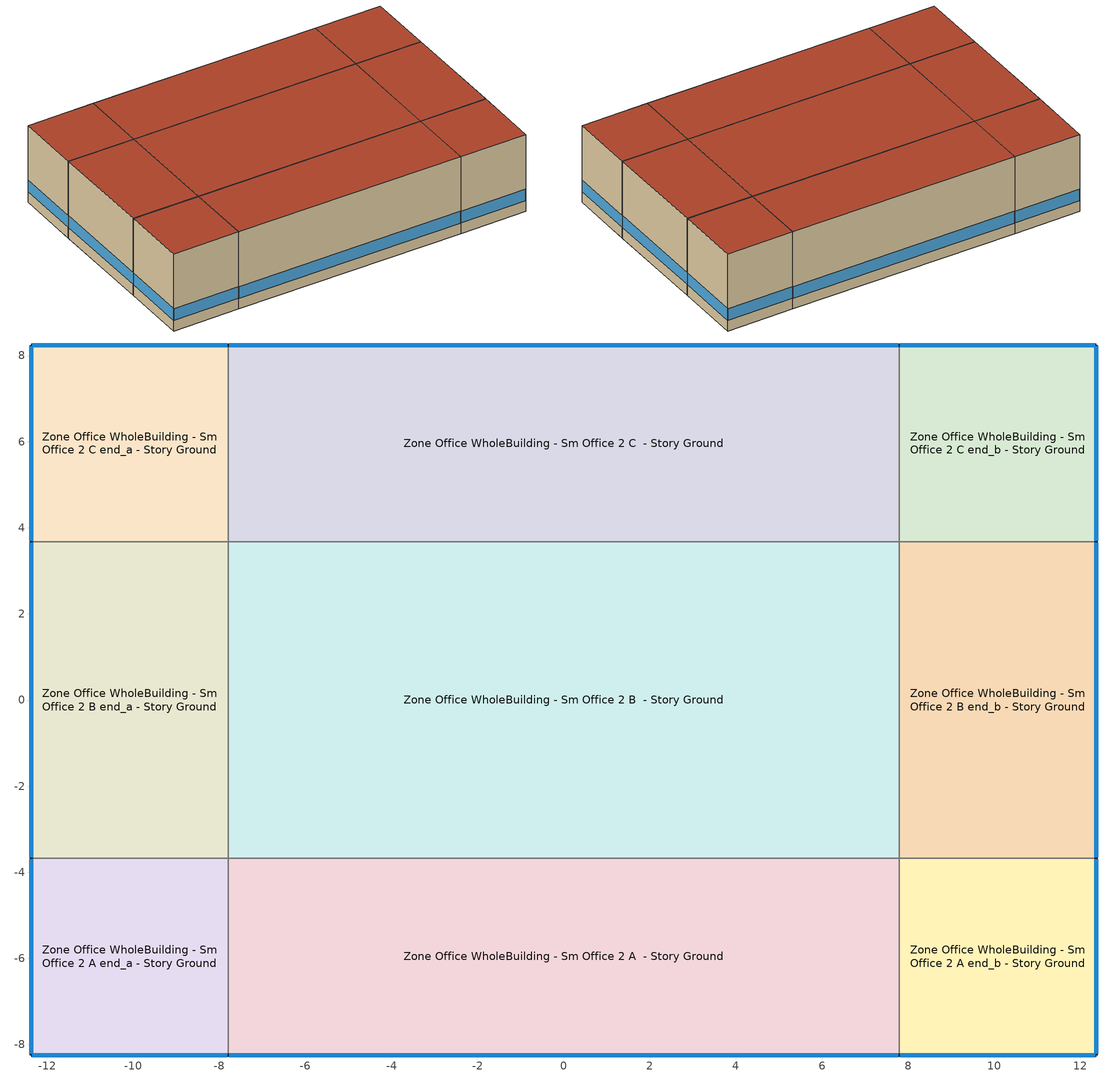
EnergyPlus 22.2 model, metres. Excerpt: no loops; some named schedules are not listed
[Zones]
Zone Office WholeBuilding - Sm Office 2 A  - Story Ground
 floor ground (Foundation F 093 Perim 1559 Area 7127): -7.79,-8.24 -7.79,-3.67 7.79,-3.67 7.79,-8.24 z0
 wall outside (Typical Insulated Wood Framed Exterior Wall R-19.61): -7.79,-8.24 7.79,-8.24 z0:5.49
 wall to Zone Office WholeBuilding - Sm Office 2 A end_a - Story Ground (Typical Interior Wall): -7.79,-3.67 -7.79,-8.24 z0:5.49
 wall to Zone Office WholeBuilding - Sm Office 2 B  - Story Ground (Typical Interior Wall): 7.79,-3.67 -7.79,-3.67 z0:5.49
 wall to Zone Office WholeBuilding - Sm Office 2 A end_b - Story Ground (Typical Interior Wall): 7.79,-8.24 7.79,-3.67 z0:5.49
 window (U 0.46 SHGC 0.45 Dbl Grey 6mm/13mm Air): -7.77,-8.24 7.77,-8.24 z0.76:1.59
 roof outside (Typical IEAD Roof R-20.83): 7.79,-8.24 7.79,-3.67 -7.79,-3.67 -7.79,-8.24 z5.49
Zone Office WholeBuilding - Sm Office 2 A end_a - Story Ground
 floor ground (Foundation F 093 Perim 914 Area 209): -12.37,-8.24 -12.37,-3.67 -7.79,-3.67 -7.79,-8.24 z0
 wall outside (Typical Insulated Wood Framed Exterior Wall R-19.61): -12.37,-3.67 -12.37,-8.24 -7.79,-8.24 z0:5.49
 wall to Zone Office WholeBuilding - Sm Office 2 B end_a - Story Ground (Typical Interior Wall): -7.79,-3.67 -12.37,-3.67 z0:5.49
 window (U 0.46 SHGC 0.45 Dbl Grey 6mm/13mm Air): -12.37,-3.7 -12.37,-8.22 / -12.34,-8.24 -7.82,-8.24 z0.76:1.59
 roof outside (Typical IEAD Roof R-20.83): -7.79,-8.24 -7.79,-3.67 -12.37,-3.67 -12.37,-8.24 z5.49
Zone Office WholeBuilding - Sm Office 2 A end_b - Story Ground
 floor ground (Foundation F 093 Perim 914 Area 209): 7.79,-8.24 7.79,-3.67 12.37,-3.67 12.37,-8.24 z0
 wall outside (Typical Insulated Wood Framed Exterior Wall R-19.61): 7.79,-8.24 12.37,-8.24 12.37,-3.67 z0:5.49
 wall to Zone Office WholeBuilding - Sm Office 2 B end_b - Story Ground (Typical Interior Wall): 12.37,-3.67 7.79,-3.67 z0:5.49
 window (U 0.46 SHGC 0.45 Dbl Grey 6mm/13mm Air): 12.37,-8.22 12.37,-3.7 / 7.82,-8.24 12.34,-8.24 z0.76:1.59
 roof outside (Typical IEAD Roof R-20.83): 12.37,-8.24 12.37,-3.67 7.79,-3.67 7.79,-8.24 z5.49
Zone Office WholeBuilding - Sm Office 2 B  - Story Ground
 floor ground (Foundation F 093 Perim 0 Area 1145): -7.79,-3.67 -7.79,3.67 7.79,3.67 7.79,-3.67 z0
 wall to Zone Office WholeBuilding - Sm Office 2 B end_a - Story Ground (Typical Interior Wall): -7.79,3.67 -7.79,-3.67 z0:5.49
 wall to Zone Office WholeBuilding - Sm Office 2 C  - Story Ground (Typical Interior Wall): 7.79,3.67 -7.79,3.67 z0:5.49
 wall to Zone Office WholeBuilding - Sm Office 2 B end_b - Story Ground (Typical Interior Wall): 7.79,-3.67 7.79,3.67 z0:5.49
 roof outside (Typical IEAD Roof R-20.83): 7.79,-3.67 7.79,3.67 -7.79,3.67 -7.79,-3.67 z5.49
Zone Office WholeBuilding - Sm Office 2 B end_a - Story Ground
 floor ground (Foundation F 093 Perim 734 Area 3358): -12.37,-3.67 -12.37,3.67 -7.79,3.67 -7.79,-3.67 z0
 wall outside (Typical Insulated Wood Framed Exterior Wall R-19.61): -12.37,3.67 -12.37,-3.67 z0:5.49
 wall to Zone Office WholeBuilding - Sm Office 2 C end_a - Story Ground (Typical Interior Wall): -7.79,3.67 -12.37,3.67 z0:5.49
 window (U 0.46 SHGC 0.45 Dbl Grey 6mm/13mm Air): -12.37,3.65 -12.37,-3.65 z0.76:1.59
 roof outside (Typical IEAD Roof R-20.83): -7.79,-3.67 -7.79,3.67 -12.37,3.67 -12.37,-3.67 z5.49
Zone Office WholeBuilding - Sm Office 2 B end_b - Story Ground
 floor ground (Foundation F 093 Perim 734 Area 3358): 7.79,-3.67 7.79,3.67 12.37,3.67 12.37,-3.67 z0
 wall outside (Typical Insulated Wood Framed Exterior Wall R-19.61): 12.37,-3.67 12.37,3.67 z0:5.49
 wall to Zone Office WholeBuilding - Sm Office 2 C end_b - Story Ground (Typical Interior Wall): 12.37,3.67 7.79,3.67 z0:5.49
 window (U 0.46 SHGC 0.45 Dbl Grey 6mm/13mm Air): 12.37,-3.65 12.37,3.65 z0.76:1.59
 roof outside (Typical IEAD Roof R-20.83): 12.37,-3.67 12.37,3.67 7.79,3.67 7.79,-3.67 z5.49
Zone Office WholeBuilding - Sm Office 2 C  - Story Ground
 floor ground (Foundation F 093 Perim 1559 Area 7127): -7.79,3.67 -7.79,8.24 7.79,8.24 7.79,3.67 z0
 wall outside (Typical Insulated Wood Framed Exterior Wall R-19.61): 7.79,8.24 -7.79,8.24 z0:5.49
 wall to Zone Office WholeBuilding - Sm Office 2 C end_a - Story Ground (Typical Interior Wall): -7.79,8.24 -7.79,3.67 z0:5.49
 wall to Zone Office WholeBuilding - Sm Office 2 C end_b - Story Ground (Typical Interior Wall): 7.79,3.67 7.79,8.24 z0:5.49
 window (U 0.46 SHGC 0.45 Dbl Grey 6mm/13mm Air): 7.77,8.24 -7.77,8.24 z0.76:1.59
 roof outside (Typical IEAD Roof R-20.83): 7.79,3.67 7.79,8.24 -7.79,8.24 -7.79,3.67 z5.49
Zone Office WholeBuilding - Sm Office 2 C end_a - Story Ground
 floor ground (Foundation F 093 Perim 914 Area 209): -12.37,3.67 -12.37,8.24 -7.79,8.24 -7.79,3.67 z0
 wall outside (Typical Insulated Wood Framed Exterior Wall R-19.61): -7.79,8.24 -12.37,8.24 -12.37,3.67 z0:5.49
 window (U 0.46 SHGC 0.45 Dbl Grey 6mm/13mm Air): -12.37,8.22 -12.37,3.7 / -7.82,8.24 -12.34,8.24 z0.76:1.59
 roof outside (Typical IEAD Roof R-20.83): -7.79,3.67 -7.79,8.24 -12.37,8.24 -12.37,3.67 z5.49
Zone Office WholeBuilding - Sm Office 2 C end_b - Story Ground
 floor ground (Foundation F 093 Perim 914 Area 209): 7.79,3.67 7.79,8.24 12.37,8.24 12.37,3.67 z0
 wall outside (Typical Insulated Wood Framed Exterior Wall R-19.61): 12.37,3.67 12.37,8.24 7.79,8.24 z0:5.49
 window (U 0.46 SHGC 0.45 Dbl Grey 6mm/13mm Air): 12.34,8.24 7.82,8.24 / 12.37,3.7 12.37,8.22 z0.76:1.59
 roof outside (Typical IEAD Roof R-20.83): 12.37,3.67 12.37,8.24 7.79,8.24 7.79,3.67 z5.49
[Building]
90.1-2004|SmallOffice: North Axis {deg}=0; Terrain=City; Loads Convergence Tolerance Value {W}=0.04; Temperature Convergence Tolerance Value {deltaC}=0.2; Solar Distribution=FullInteriorAndExterior; Maximum Number of Warmup Days=25; Minimum Number of Warmup Days=6
[Site:Location]
Kodiak Airport: Latitude {deg}=57.75; Longitude {deg}=-152.5; Time Zone {hr}=-9; Elevation {m}=5
[Site:GroundTemperature:FCfactorMethod]
January Ground Temperature {C}=-3.1; February Ground Temperature {C}=-17.7; March Ground Temperature {C}=-19.3; April Ground Temperature {C}=-17.6; May Ground Temperature {C}=-15.4; June Ground Temperature {C}=-10.3; July Ground Temperature {C}=0.7; August Ground Temperature {C}=10.6; September Ground Temperature {C}=16; October Ground Temperature {C}=16.9; November Ground Temperature {C}=14.2; December Ground Temperature {C}=6.7
[Site:WaterMainsTemperature]
Calculation Method=Correlation; Annual Average Outdoor Air Temperature {C}=-1.525; Maximum Difference In Monthly Average Outdoor Air Temperatures {deltaC}=36.2
[SizingPeriod:DesignDay] Day of Month=21; Dry-Bulb Temperature Range Modifier Type=DefaultMultipliers; Humidity Condition Type=Wetbulb; Barometric Pressure {Pa}=100917; Rain Indicator=No; Snow Indicator=No; Daylight Saving Time Indicator=No; Begin Environment Reset Mode=FullResetAtBeginEnvironment
Name | Month | Day Type | Maximum Dry-Bulb Temperature {C} | Daily Dry-Bulb Temperature Range {deltaC} | Wetbulb or DewPoint at Maximum Dry-Bulb {C} | Wind Speed {m/s} | Wind Direction {deg} | Solar Model Indicator | ASHRAE Clear Sky Optical Depth for Beam Irradiance (taub) | ASHRAE Clear Sky Optical Depth for Diffuse Irradiance (taud) | Sky Clearness
Kodiak Ann Clg .4% Condns DB=>MWB | 8 | SummerDesignDay | 20.3 | 6.3 | 14.1 | 5 | 320 | ASHRAETau | 0.322 | 2.497
Kodiak Ann Clg .4% Condns WB=>MDB | 8 | SummerDesignDay | 18.9 | 6.3 | 15 | 5 | 320 | ASHRAETau | 0.322 | 2.497
Kodiak Ann Htg 99.6% Condns DB | 1 | WinterDesignDay | -12.8 | 0 | -12.8 | 5.6 | 290 | ASHRAEClearSky |  |  | 0
Kodiak April .4% Condns DB=>MCWB | 4 | SummerDesignDay | 12.9 | 5.4 | 7 | 5 | 320 | ASHRAETau | 0.323 | 2.439
[Material] Thermal Absorptance=0.9; Solar Absorptance=0.7
Name | Roughness | Thickness {m} | Conductivity {W/m-K} | Density {kg/m3} | Specific Heat {J/kg-K} | Visible Absorptance
25mm Stucco | Smooth | 0.0254 | 0.72 | 1856 | 840 | 0.7
5/8 in. Gypsum Board | MediumSmooth | 0.0159 | 0.16 | 800 | 1090 | 0.7
G01 13mm gypsum board | Smooth | 0.0127 | 0.16 | 800 | 1090 | 0.5
Metal Roof Surface | Smooth | 0.0008 | 45.28 | 7824 | 500 | 0.7
Roof Membrane | VeryRough | 0.0095 | 0.16 | 1121.29 | 1460 | 0.7
Std Wood 6inch 2 | MediumSmooth | 0.15 | 0.12 | 540 | 1210 | 0.7
[Material:NoMass] Roughness=Smooth; Thermal Absorptance=0.9; Solar Absorptance=0.7; Visible Absorptance=0.7
Name | Thermal Resistance {m2-K/W}
Typical Insulation R-17.43 | 3.06942
Typical Insulation R-19.72 | 3.4722
[WindowMaterial:Gas]
AIR 13MM: Gas Type=Air; Thickness {m}=0.0127
[WindowMaterial:Glazing] Optical Data Type=SpectralAverage; Thickness {m}=0.006; Infrared Transmittance at Normal Incidence=0; Front Side Infrared Hemispherical Emissivity=0.84; Back Side Infrared Hemispherical Emissivity=0.84; Conductivity {W/m-K}=0.9; Dirt Correction Factor for Solar and Visible Transmittance=1; Solar Diffusing=No
Name | Solar Transmittance at Normal Incidence | Front Side Solar Reflectance at Normal Incidence | Back Side Solar Reflectance at Normal Incidence | Visible Transmittance at Normal Incidence | Front Side Visible Reflectance at Normal Incidence | Back Side Visible Reflectance at Normal Incidence
CLEAR 6MM | 0.775 | 0.071 | 0.071 | 0.881 | 0.08 | 0.08
GREY 6MM | 0.455 | 0.053 | 0.053 | 0.431 | 0.052 | 0.052
[Construction]
InteriorFurnishings 2: Std Wood 6inch 2
Typical IEAD Roof R-20.83: Roof Membrane, Typical Insulation R-19.72, Metal Roof Surface
Typical Insulated Wood Framed Exterior Wall R-19.61: 25mm Stucco, 5/8 in. Gypsum Board, Typical Insulation R-17.43, 5/8 in. Gypsum Board
Typical Interior Wall: G01 13mm gypsum board, G01 13mm gypsum board
U 0.46 SHGC 0.45 Dbl Grey 6mm/13mm Air: GREY 6MM, AIR 13MM, CLEAR 6MM
[Construction:FfactorGroundFloor] F-Factor {W/m-K}=0.934597
Name | Area {m2} | PerimeterExposed {m}
Foundation F 093 Perim 0 Area 1145 | 114.502 | 0
Foundation F 093 Perim 1559 Area 7127 | 71.2745 | 15.5894
Foundation F 093 Perim 734 Area 3358 | 33.5809 | 7.3449
Foundation F 093 Perim 914 Area 209 | 20.9032 | 9.144
[Zone] Multiplier=1; Part of Total Floor Area=Yes
Zone Office WholeBuilding - Sm Office 2 A  - Story Ground; Zone Office WholeBuilding - Sm Office 2 A end_a - Story Ground; Zone Office WholeBuilding - Sm Office 2 A end_b - Story Ground; Zone Office WholeBuilding - Sm Office 2 B  - Story Ground; Zone Office WholeBuilding - Sm Office 2 B end_a - Story Ground; Zone Office WholeBuilding - Sm Office 2 B end_b - Story Ground; Zone Office WholeBuilding - Sm Office 2 C  - Story Ground; Zone Office WholeBuilding - Sm Office 2 C end_a - Story Ground; Zone Office WholeBuilding - Sm Office 2 C end_b - Story Ground
[Space] Space Type=Office WholeBuilding - Sm Office 2 - 90.1-2004
Name | Zone
Office WholeBuilding - Sm Office 2 A  - Story Ground | Zone Office WholeBuilding - Sm Office 2 A  - Story Ground
Office WholeBuilding - Sm Office 2 A end_a - Story Ground | Zone Office WholeBuilding - Sm Office 2 A end_a - Story Ground
Office WholeBuilding - Sm Office 2 A end_b - Story Ground | Zone Office WholeBuilding - Sm Office 2 A end_b - Story Ground
Office WholeBuilding - Sm Office 2 B  - Story Ground | Zone Office WholeBuilding - Sm Office 2 B  - Story Ground
Office WholeBuilding - Sm Office 2 B end_a - Story Ground | Zone Office WholeBuilding - Sm Office 2 B end_a - Story Ground
Office WholeBuilding - Sm Office 2 B end_b - Story Ground | Zone Office WholeBuilding - Sm Office 2 B end_b - Story Ground
Office WholeBuilding - Sm Office 2 C  - Story Ground | Zone Office WholeBuilding - Sm Office 2 C  - Story Ground
Office WholeBuilding - Sm Office 2 C end_a - Story Ground | Zone Office WholeBuilding - Sm Office 2 C end_a - Story Ground
Office WholeBuilding - Sm Office 2 C end_b - Story Ground | Zone Office WholeBuilding - Sm Office 2 C end_b - Story Ground
[SpaceList]
Office WholeBuilding - Sm Office 2 - 90.1-2004: Office WholeBuilding - Sm Office 2 A end_a - Story Ground, Office WholeBuilding - Sm Office 2 B end_a - Story Ground, Office WholeBuilding - Sm Office 2 A  - Story Ground, Office WholeBuilding - Sm Office 2 C  - Story Ground, Office WholeBuilding - Sm Office 2 A end_b - Story Ground, Office WholeBuilding - Sm Office 2 B  - Story Ground, Office WholeBuilding - Sm Office 2 B end_b - Story Ground, Office WholeBuilding - Sm Office 2 C end_a - Story Ground, Office WholeBuilding - Sm Office 2 C end_b - Story Ground
[Lights]
Office WholeBuilding - Sm Office 2 Lights: Zone or ZoneList or Space or SpaceList=Office WholeBuilding - Sm Office 2 - 90.1-2004; Schedule=OfficeSmall BLDG_LIGHT_SCH; Design Level Calculation Method=Watts/Area; Watts per Zone Floor Area {W/m2}=5; Return Air Fraction=0; Fraction Radiant=0.7; Fraction Visible=0.2; Fraction Replaceable=1
[People]
Office WholeBuilding - Sm Office 2 People: Zone or ZoneList or Space or SpaceList=Office WholeBuilding - Sm Office 2 - 90.1-2004; Number of People Schedule=OfficeSmall BLDG_OCC_SCH; Number of People Calculation Method=People; Number of People=3; Fraction Radiant=0.3; Activity Level Schedule=OfficeSmall ACTIVITY_SCH; Enable ASHRAE 55 Comfort Warnings=Yes; Work Efficiency Schedule=Work Efficiency Schedule; Clothing Insulation Schedule=Clothing Schedule; Air Velocity Schedule=Air Velocity Schedule; Thermal Comfort Model 1 Type=Fanger; Thermal Comfort Model 2 Type=AdaptiveASH55
[ElectricEquipment] Zone or ZoneList or Space or SpaceList=Office WholeBuilding - Sm Office 2 - 90.1-2004; Schedule=OfficeSmall BLDG_EQUIP_SCH; Design Level Calculation Method=Watts/Area
Name | Watts per Zone Floor Area {W/m2} | Fraction Lost | Fraction Latent | Fraction Radiant
Electric Equipment 1 | 3 | 0.95
Office WholeBuilding - Sm Office 2 Elec Equip | 6.78126 | 0 | 0 | 0.5
[InternalMass] Construction=InteriorFurnishings 2
Name | Zone or ZoneList | Space or SpaceList | Surface Area {m2}
Office WholeBuilding - Sm Office 2 A  - Story Ground Mass | Zone Office WholeBuilding - Sm Office 2 A  - Story Ground | Office WholeBuilding - Sm Office 2 A  - Story Ground | 142.549
Office WholeBuilding - Sm Office 2 A end_a - Story Ground Mass | Zone Office WholeBuilding - Sm Office 2 A end_a - Story Ground | Office WholeBuilding - Sm Office 2 A end_a - Story Ground | 41.8064
Office WholeBuilding - Sm Office 2 A end_b - Story Ground Mass | Zone Office WholeBuilding - Sm Office 2 A end_b - Story Ground | Office WholeBuilding - Sm Office 2 A end_b - Story Ground | 41.8064
Office WholeBuilding - Sm Office 2 B  - Story Ground Mass | Zone Office WholeBuilding - Sm Office 2 B  - Story Ground | Office WholeBuilding - Sm Office 2 B  - Story Ground | 229.004
Office WholeBuilding - Sm Office 2 B end_a - Story Ground Mass | Zone Office WholeBuilding - Sm Office 2 B end_a - Story Ground | Office WholeBuilding - Sm Office 2 B end_a - Story Ground | 67.1618
Office WholeBuilding - Sm Office 2 B end_b - Story Ground Mass | Zone Office WholeBuilding - Sm Office 2 B end_b - Story Ground | Office WholeBuilding - Sm Office 2 B end_b - Story Ground | 67.1618
Office WholeBuilding - Sm Office 2 C  - Story Ground Mass | Zone Office WholeBuilding - Sm Office 2 C  - Story Ground | Office WholeBuilding - Sm Office 2 C  - Story Ground | 142.549
Office WholeBuilding - Sm Office 2 C end_a - Story Ground Mass | Zone Office WholeBuilding - Sm Office 2 C end_a - Story Ground | Office WholeBuilding - Sm Office 2 C end_a - Story Ground | 41.8064
Office WholeBuilding - Sm Office 2 C end_b - Story Ground Mass | Zone Office WholeBuilding - Sm Office 2 C end_b - Story Ground | Office WholeBuilding - Sm Office 2 C end_b - Story Ground | 41.8064
[ZoneInfiltration:DesignFlowRate] Schedule=Always On Discrete; Design Flow Rate Calculation Method=Flow/ExteriorArea; Constant Term Coefficient=0; Temperature Term Coefficient=0; Velocity Term Coefficient=0.224; Velocity Squared Term Coefficient=0
Name | Zone or ZoneList or Space or SpaceList | Flow Rate per Exterior Surface Area {m3/s-m2}
Office WholeBuilding - Sm Office 2 A  - Story Ground Infiltration | Office WholeBuilding - Sm Office 2 A  - Story Ground | 0.000559218
Office WholeBuilding - Sm Office 2 A end_a - Story Ground Infiltration | Office WholeBuilding - Sm Office 2 A end_a - Story Ground | 0.000723693
Office WholeBuilding - Sm Office 2 A end_b - Story Ground Infiltration | Office WholeBuilding - Sm Office 2 A end_b - Story Ground | 0.000723693
Office WholeBuilding - Sm Office 2 B end_a - Story Ground Infiltration | Office WholeBuilding - Sm Office 2 B end_a - Story Ground | 0.000559218
Office WholeBuilding - Sm Office 2 B end_b - Story Ground Infiltration | Office WholeBuilding - Sm Office 2 B end_b - Story Ground | 0.000559218
Office WholeBuilding - Sm Office 2 C  - Story Ground Infiltration | Office WholeBuilding - Sm Office 2 C  - Story Ground | 0.000559218
Office WholeBuilding - Sm Office 2 C end_a - Story Ground Infiltration | Office WholeBuilding - Sm Office 2 C end_a - Story Ground | 0.000723693
Office WholeBuilding - Sm Office 2 C end_b - Story Ground Infiltration | Office WholeBuilding - Sm Office 2 C end_b - Story Ground | 0.000723693
[AvailabilityManager:NightCycle] Applicability Schedule=Always On Discrete; Control Type=CycleOnAny; Thermostat Tolerance {deltaC}=1; Cycling Run Time Control Type=FixedRunTime; Cycling Run Time {s}=1800
Name | Fan Schedule
Availability Manager Night Cycle 6 | Zone Office WholeBuilding - Sm Office 2 A  - Story Ground PSZ-AC Occ Sch
Availability Manager Night Cycle 7 | Zone Office WholeBuilding - Sm Office 2 A end_a - Story Ground PSZ-AC Occ Sch
Availability Manager Night Cycle 8 | Zone Office WholeBuilding - Sm Office 2 A end_b - Story Ground PSZ-AC Occ Sch
Availability Manager Night Cycle 9 | Zone Office WholeBuilding - Sm Office 2 B  - Story Ground PSZ-AC Occ Sch
Availability Manager Night Cycle 10 | Zone Office WholeBuilding - Sm Office 2 B end_a - Story Ground PSZ-AC Occ Sch
Availability Manager Night Cycle 11 | Zone Office WholeBuilding - Sm Office 2 B end_b - Story Ground PSZ-AC Occ Sch
Availability Manager Night Cycle 12 | Zone Office WholeBuilding - Sm Office 2 C  - Story Ground PSZ-AC Occ Sch
Availability Manager Night Cycle 13 | Zone Office WholeBuilding - Sm Office 2 C end_a - Story Ground PSZ-AC Occ Sch
Availability Manager Night Cycle 14 | Zone Office WholeBuilding - Sm Office 2 C end_b - Story Ground PSZ-AC Occ Sch
[AvailabilityManager:Scheduled] Schedule=Always On Discrete
Zone Office WholeBuilding - Sm Office 2 A  - Story Ground PSZ-AC OA System Availability Manager; Zone Office WholeBuilding - Sm Office 2 A end_a - Story Ground PSZ-AC OA System Availability Manager; Zone Office WholeBuilding - Sm Office 2 A end_b - Story Ground PSZ-AC OA System Availability Manager; Zone Office WholeBuilding - Sm Office 2 B  - Story Ground PSZ-AC OA System Availability Manager; Zone Office WholeBuilding - Sm Office 2 B end_a - Story Ground PSZ-AC OA System Availability Manager; Zone Office WholeBuilding - Sm Office 2 B end_b - Story Ground PSZ-AC OA System Availability Manager; Zone Office WholeBuilding - Sm Office 2 C  - Story Ground PSZ-AC OA System Availability Manager; Zone Office WholeBuilding - Sm Office 2 C end_a - Story Ground PSZ-AC OA System Availability Manager; Zone Office WholeBuilding - Sm Office 2 C end_b - Story Ground PSZ-AC OA System Availability Manager
[Exterior:Lights] Control Option=AstronomicalClock
Name | Schedule | Design Level {W}
NonDimming Exterior Lights Def | OfficeSmall Exterior_lighting_schedule_a | 50.7
Occ Sensing Exterior Lights Def | OfficeSmall Exterior_lighting_schedule_b | 861.3
[Schedule:Day:Interval]
OfficeSmall BLDG_LIGHT_SCH Wknd Day: Average, 04:30, 0.18, 24:00, 0.18
autogen OfficeSmall BLDG_LIGHT_SCH 1_day_sch; OfficeSmall BLDG_LIGHT_SCH Default: Average, 04:00, 0.18, 04:10, 0.184167, 04:20, 0.188333, 04:30, 0.1925, 04:40, 0.196667, 04:50, 0.200833, 05:00, 0.205, 05:10, 0.209167, 05:20, 0.213333, 05:30, 0.2175, 05:40, 0.221667, 05:50, 0.225833, 06:00, 0.23, 06:30, 0.23, 06:40, 0.261667, 06:50, 0.293333, 07:00, 0.325, 07:10, 0.356667, 07:20, 0.388333, 07:30, 0.42, 07:40, 0.5, 07:50, 0.58, 08:00, 0.66, 08:09, 0.74, 08:19, 0.82, 08:29, 0.9, 08:30, 0.9, 11:30, 0.9, 11:39, 0.883333, 11:49, 0.866667, 11:59, 0.85, 12:09, 0.833333, 12:19, 0.816667, 12:29, 0.8, 12:30, 0.8, 12:39, 0.816667, 12:49, 0.833333, 12:59, 0.85, 13:09, 0.866667, 13:19, 0.883333, 13:29, 0.9, 13:30, 0.9, 16:30, 0.9, 16:40, 0.851667, 16:50, 0.803333, 17:00, 0.755, 17:10, 0.706667, 17:20, 0.658333, 17:30, 0.61, 17:40, 0.578333, 17:50, 0.546667, 18:00, 0.515, 18:10, 0.483333, 18:20, 0.451667, 18:30, 0.42, 19:00, 0.42, 19:10, 0.411667, 19:20, 0.403333, 19:30, 0.395, 19:40, 0.386667, 19:50, 0.378333, 20:00, 0.37, 20:10, 0.361667, 20:20, 0.353333, 20:30, 0.345, 20:40, 0.336667, 20:50, 0.328333, 21:00, 0.32, 21:30, 0.32, 21:40, 0.305, 21:50, 0.29, 22:00, 0.275, 22:10, 0.26, 22:20, 0.245, 22:30, 0.23, 22:40, 0.221667, 22:50, 0.213333, 23:00, 0.205, 23:10, 0.196667, 23:20, 0.188333, 23:30, 0.18, 24:00, 0.18
Schedule Day 16: No, 01:00, 0.0450008, 02:00, 0.0900005, 03:00, 0.135, 04:00, 0.18, 05:00, 0.205, 06:00, 0, 07:00, 0, 08:00, 0, 09:00, 0, 10:00, 0.9, 11:00, 0.9, 12:00, 0.848333, 13:00, 0.851667, 14:00, 0.9, 15:00, 0.9, 16:00, 0.9, 17:00, 0.755, 18:00, 0.515, 19:00, 0.42, 20:00, 0.37, 21:00, 0.32, 22:00, 0.275, 23:00, 0.205, 24:00, 0.18
OfficeSmall BLDG_LIGHT_SCH Summer Design Day; OfficeSmall BLDG_OCC_SCH Summer Design Day; Clothing Schedule Default Winter Clothes; OfficeSmall BLDG_EQUIP_SCH Summer Design Day: No, 24:00, 1
OfficeSmall BLDG_LIGHT_SCH Winter Design Day; OfficeSmall BLDG_OCC_SCH Winter Design Day; Work Efficiency Schedule Default; OfficeSmall BLDG_EQUIP_SCH Winter Design Day: No, 24:00, 0
OfficeSmall BLDG_OCC_SCH Default; autogen OfficeSmall BLDG_OCC_SCH 0_day_sch: Average, 05:30, 0.570791, 05:40, 0.570603, 05:50, 0.570414, 06:00, 0.570225, 06:10, 0.570036, 06:20, 0.569848, 06:30, 0.569659, 06:40, 0.569281, 06:50, 0.568904, 07:00, 0.568526, 07:10, 0.568149, 07:20, 0.567771, 07:30, 0.567394, 07:40, 0.567583, 07:50, 0.567771, 08:00, 0.56796, 08:09, 0.568149, 08:19, 0.568338, 08:29, 0.568526, 08:30, 0.568526, 11:30, 0.568526, 11:39, 0.568715, 11:49, 0.568904, 11:59, 0.569093, 12:09, 0.569281, 12:19, 0.56947, 12:29, 0.569659, 12:30, 0.569659, 13:30, 0.569659, 16:30, 0.569659, 16:40, 0.569848, 16:50, 0.570036, 17:00, 0.570225, 17:10, 0.570414, 17:20, 0.570603, 17:30, 0.570791, 18:30, 0.570791, 21:30, 0.570791, 22:30, 0.570791, 23:30, 0.570791, 24:00, 0.570791
OfficeSmall ACTIVITY_SCH Default; autogen OfficeSmall ACTIVITY_SCH 0_day_sch: Average, 24:00, 120
OfficeSmall ACTIVITY_SCH Summer Design Day; OfficeSmall ACTIVITY_SCH Winter Design Day: No, 24:00, 120
Schedule Day 30: No, 01:00, 0, 02:00, 0, 03:00, 0, 04:00, 0, 05:00, 0, 06:00, 0, 07:00, 0, 08:00, 0, 09:00, 0, 10:00, 0, 11:00, 0, 12:00, 0, 13:00, 0, 14:00, 0, 15:00, 0, 16:00, 0, 17:00, 0, 18:00, 0, 19:00, 0, 20:00, 0, 21:00, 0, 22:00, 0, 23:00, 0, 24:00, 0
Air Velocity Schedule Default: No, 24:00, 0.2
OfficeSmall BLDG_EQUIP_SCH Wknd Day: Average, 04:30, 0.2, 24:00, 0.2
autogen OfficeSmall BLDG_EQUIP_SCH 1_day_sch; OfficeSmall BLDG_EQUIP_SCH Default: Average, 00:10, 0.3625, 00:20, 0.375, 00:30, 0.3875, 00:40, 0.4, 00:50, 0.4125, 01:00, 0.425, 01:10, 0.4375, 01:20, 0.45, 01:30, 0.4625, 01:40, 0.475, 01:50, 0.4875, 02:00, 0.5, 06:00, 0.5, 06:10, 0.520833, 06:20, 0.541667, 06:30, 0.5625, 06:40, 0.583333, 06:50, 0.604167, 07:00, 0.625, 07:10, 0.645833, 07:20, 0.666667, 07:30, 0.6875, 07:40, 0.708333, 07:50, 0.729167, 08:00, 0.75, 08:10, 0.770833, 08:20, 0.791667, 08:30, 0.8125, 08:40, 0.833333, 08:50, 0.854167, 09:00, 0.875, 09:09, 0.895833, 09:19, 0.916667, 09:29, 0.9375, 09:39, 0.958333, 09:49, 0.979167, 09:59, 1, 10:00, 1, 11:30, 1, 11:39, 0.99, 11:49, 0.98, 11:59, 0.97, 12:09, 0.96, 12:19, 0.95, 12:29, 0.94, 12:30, 0.94, 12:39, 0.95, 12:49, 0.96, 12:59, 0.97, 13:09, 0.98, 13:19, 0.99, 13:29, 1, 13:30, 1, 16:30, 1, 16:40, 0.916667, 16:50, 0.833333, 17:00, 0.75, 17:10, 0.666667, 17:20, 0.583333, 17:30, 0.5, 17:40, 0.45, 17:50, 0.4, 18:00, 0.35, 18:10, 0.3, 18:20, 0.25, 18:30, 0.2, 22:00, 0.2, 22:10, 0.2125, 22:20, 0.225, 22:30, 0.2375, 22:40, 0.25, 22:50, 0.2625, 23:00, 0.275, 23:10, 0.2875, 23:20, 0.3, 23:30, 0.3125, 23:40, 0.325, 23:50, 0.3375, 24:00, 0.35
Schedule Day 24: No, 01:00, 0.425, 02:00, 0.5, 03:00, 0.5, 04:00, 0.5, 05:00, 0.5, 06:00, 0, 07:00, 0, 08:00, 0, 09:00, 0, 10:00, 1, 11:00, 1, 12:00, 0.969, 13:00, 0.971, 14:00, 1, 15:00, 1, 16:00, 1, 17:00, 0.75, 18:00, 0.35, 19:00, 0.2, 20:00, 0.2, 21:00, 0.2, 22:00, 0.2, 23:00, 0.275, 24:00, 0.35
OfficeSmall Exterior_lighting_schedule_a Default; OfficeSmall Exterior_lighting_schedule_a Summer Design Day; OfficeSmall Exterior_lighting_schedule_a Winter Design Day: No, 06:00, 0, 24:00, 1
OfficeSmall Exterior_lighting_schedule_b Default; OfficeSmall Exterior_lighting_schedule_b Summer Design Day; OfficeSmall Exterior_lighting_schedule_b Winter Design Day: No, 06:00, 0.7, 24:00, 1
Schedule Day 21: No, 01:00, 0, 02:00, 0, 03:00, 0, 04:00, 0, 05:00, 0, 06:00, 0, 07:00, 0, 08:00, 0, 09:00, 0, 10:00, 1, 11:00, 1, 12:00, 1, 13:00, 1, 14:00, 1, 15:00, 1, 16:00, 1, 17:00, 1, 18:00, 1, 19:00, 1, 20:00, 1, 21:00, 1, 22:00, 1, 23:00, 1, 24:00, 1
Schedule Day 25: No, 01:00, 0.7, 02:00, 0.7, 03:00, 0.7, 04:00, 0.7, 05:00, 0.7, 06:00, 0, 07:00, 0, 08:00, 0, 09:00, 0, 10:00, 1, 11:00, 1, 12:00, 1, 13:00, 1, 14:00, 1, 15:00, 1, 16:00, 1, 17:00, 1, 18:00, 1, 19:00, 1, 20:00, 1, 21:00, 1, 22:00, 1, 23:00, 1, 24:00, 1
[Schedule:Week:Daily]
OfficeSmall BLDG_LIGHT_SCH Week Rule - Jan1-Jan7; OfficeSmall BLDG_LIGHT_SCH Week Rule - Jan15-Mar4: OfficeSmall BLDG_LIGHT_SCH Wknd Day, autogen OfficeSmall BLDG_LIGHT_SCH 1_day_sch, OfficeSmall BLDG_LIGHT_SCH Default, OfficeSmall BLDG_LIGHT_SCH Default, OfficeSmall BLDG_LIGHT_SCH Default, OfficeSmall BLDG_LIGHT_SCH Default, OfficeSmall BLDG_LIGHT_SCH Wknd Day, OfficeSmall BLDG_LIGHT_SCH Default, OfficeSmall BLDG_LIGHT_SCH Summer Design Day, OfficeSmall BLDG_LIGHT_SCH Winter Design Day, OfficeSmall BLDG_LIGHT_SCH Default, OfficeSmall BLDG_LIGHT_SCH Default
OfficeSmall BLDG_LIGHT_SCH Week Rule - Jan8-Jan14: OfficeSmall BLDG_LIGHT_SCH Wknd Day, Schedule Day 16, OfficeSmall BLDG_LIGHT_SCH Default, OfficeSmall BLDG_LIGHT_SCH Default, OfficeSmall BLDG_LIGHT_SCH Default, OfficeSmall BLDG_LIGHT_SCH Default, OfficeSmall BLDG_LIGHT_SCH Wknd Day, OfficeSmall BLDG_LIGHT_SCH Default, OfficeSmall BLDG_LIGHT_SCH Summer Design Day, OfficeSmall BLDG_LIGHT_SCH Winter Design Day, OfficeSmall BLDG_LIGHT_SCH Default, OfficeSmall BLDG_LIGHT_SCH Default
OfficeSmall BLDG_LIGHT_SCH Week Rule - Mar5-Dec31: OfficeSmall BLDG_LIGHT_SCH Wknd Day, OfficeSmall BLDG_LIGHT_SCH Default, OfficeSmall BLDG_LIGHT_SCH Default, OfficeSmall BLDG_LIGHT_SCH Default, OfficeSmall BLDG_LIGHT_SCH Default, OfficeSmall BLDG_LIGHT_SCH Default, OfficeSmall BLDG_LIGHT_SCH Wknd Day, OfficeSmall BLDG_LIGHT_SCH Default, OfficeSmall BLDG_LIGHT_SCH Summer Design Day, OfficeSmall BLDG_LIGHT_SCH Winter Design Day, OfficeSmall BLDG_LIGHT_SCH Default, OfficeSmall BLDG_LIGHT_SCH Default
OfficeSmall BLDG_OCC_SCH Week Rule - Jan1-Mar4: OfficeSmall BLDG_OCC_SCH Default, autogen OfficeSmall BLDG_OCC_SCH 0_day_sch, OfficeSmall BLDG_OCC_SCH Default, OfficeSmall BLDG_OCC_SCH Default, OfficeSmall BLDG_OCC_SCH Default, OfficeSmall BLDG_OCC_SCH Default, OfficeSmall BLDG_OCC_SCH Default, OfficeSmall BLDG_OCC_SCH Default, OfficeSmall BLDG_OCC_SCH Summer Design Day, OfficeSmall BLDG_OCC_SCH Winter Design Day, OfficeSmall BLDG_OCC_SCH Default, OfficeSmall BLDG_OCC_SCH Default
OfficeSmall BLDG_OCC_SCH Week Rule - Mar5-Dec31: autogen OfficeSmall BLDG_OCC_SCH 0_day_sch, OfficeSmall BLDG_OCC_SCH Default, OfficeSmall BLDG_OCC_SCH Default, OfficeSmall BLDG_OCC_SCH Default, OfficeSmall BLDG_OCC_SCH Default, OfficeSmall BLDG_OCC_SCH Default, OfficeSmall BLDG_OCC_SCH Default, OfficeSmall BLDG_OCC_SCH Default, OfficeSmall BLDG_OCC_SCH Summer Design Day, OfficeSmall BLDG_OCC_SCH Winter Design Day, OfficeSmall BLDG_OCC_SCH Default, OfficeSmall BLDG_OCC_SCH Default
OfficeSmall ACTIVITY_SCH Week Rule - Jan1-Mar4: OfficeSmall ACTIVITY_SCH Default, autogen OfficeSmall ACTIVITY_SCH 0_day_sch, OfficeSmall ACTIVITY_SCH Default, OfficeSmall ACTIVITY_SCH Default, OfficeSmall ACTIVITY_SCH Default, OfficeSmall ACTIVITY_SCH Default, OfficeSmall ACTIVITY_SCH Default, OfficeSmall ACTIVITY_SCH Default, OfficeSmall ACTIVITY_SCH Summer Design Day, OfficeSmall ACTIVITY_SCH Winter Design Day, OfficeSmall ACTIVITY_SCH Default, OfficeSmall ACTIVITY_SCH Default
OfficeSmall ACTIVITY_SCH Week Rule - Mar5-Dec31: autogen OfficeSmall ACTIVITY_SCH 0_day_sch, OfficeSmall ACTIVITY_SCH Default, OfficeSmall ACTIVITY_SCH Default, OfficeSmall ACTIVITY_SCH Default, OfficeSmall ACTIVITY_SCH Default, OfficeSmall ACTIVITY_SCH Default, OfficeSmall ACTIVITY_SCH Default, OfficeSmall ACTIVITY_SCH Default, OfficeSmall ACTIVITY_SCH Summer Design Day, OfficeSmall ACTIVITY_SCH Winter Design Day, OfficeSmall ACTIVITY_SCH Default, OfficeSmall ACTIVITY_SCH Default
Work Efficiency Schedule Week Rule - Jan1-Jan7; Work Efficiency Schedule Week Rule - Jan15-Dec31: Work Efficiency Schedule Default, Work Efficiency Schedule Default, Work Efficiency Schedule Default, Work Efficiency Schedule Default, Work Efficiency Schedule Default, Work Efficiency Schedule Default, Work Efficiency Schedule Default, Work Efficiency Schedule Default, Work Efficiency Schedule Default, Work Efficiency Schedule Default, Work Efficiency Schedule Default, Work Efficiency Schedule Default
Work Efficiency Schedule Week Rule - Jan8-Jan14: Work Efficiency Schedule Default, Schedule Day 30, Work Efficiency Schedule Default, Work Efficiency Schedule Default, Work Efficiency Schedule Default, Work Efficiency Schedule Default, Work Efficiency Schedule Default, Work Efficiency Schedule Default, Work Efficiency Schedule Default, Work Efficiency Schedule Default, Work Efficiency Schedule Default, Work Efficiency Schedule Default
Clothing Schedule Week Rule - Jan1-Dec31: Clothing Schedule Default Winter Clothes, Clothing Schedule Default Winter Clothes, Clothing Schedule Default Winter Clothes, Clothing Schedule Default Winter Clothes, Clothing Schedule Default Winter Clothes, Clothing Schedule Default Winter Clothes, Clothing Schedule Default Winter Clothes, Clothing Schedule Default Winter Clothes, Clothing Schedule Default Winter Clothes, Clothing Schedule Default Winter Clothes, Clothing Schedule Default Winter Clothes, Clothing Schedule Default Winter Clothes
Air Velocity Schedule Week Rule - Jan1-Dec31: Air Velocity Schedule Default, Air Velocity Schedule Default, Air Velocity Schedule Default, Air Velocity Schedule Default, Air Velocity Schedule Default, Air Velocity Schedule Default, Air Velocity Schedule Default, Air Velocity Schedule Default, Air Velocity Schedule Default, Air Velocity Schedule Default, Air Velocity Schedule Default, Air Velocity Schedule Default
OfficeSmall BLDG_EQUIP_SCH Week Rule - Jan1-Jan7; OfficeSmall BLDG_EQUIP_SCH Week Rule - Jan15-Mar4: OfficeSmall BLDG_EQUIP_SCH Wknd Day, autogen OfficeSmall BLDG_EQUIP_SCH 1_day_sch, OfficeSmall BLDG_EQUIP_SCH Default, OfficeSmall BLDG_EQUIP_SCH Default, OfficeSmall BLDG_EQUIP_SCH Default, OfficeSmall BLDG_EQUIP_SCH Default, OfficeSmall BLDG_EQUIP_SCH Wknd Day, OfficeSmall BLDG_EQUIP_SCH Default, OfficeSmall BLDG_EQUIP_SCH Summer Design Day, OfficeSmall BLDG_EQUIP_SCH Winter Design Day, OfficeSmall BLDG_EQUIP_SCH Default, OfficeSmall BLDG_EQUIP_SCH Default
OfficeSmall BLDG_EQUIP_SCH Week Rule - Jan8-Jan14: OfficeSmall BLDG_EQUIP_SCH Wknd Day, Schedule Day 24, OfficeSmall BLDG_EQUIP_SCH Default, OfficeSmall BLDG_EQUIP_SCH Default, OfficeSmall BLDG_EQUIP_SCH Default, OfficeSmall BLDG_EQUIP_SCH Default, OfficeSmall BLDG_EQUIP_SCH Wknd Day, OfficeSmall BLDG_EQUIP_SCH Default, OfficeSmall BLDG_EQUIP_SCH Summer Design Day, OfficeSmall BLDG_EQUIP_SCH Winter Design Day, OfficeSmall BLDG_EQUIP_SCH Default, OfficeSmall BLDG_EQUIP_SCH Default
OfficeSmall BLDG_EQUIP_SCH Week Rule - Mar5-Dec31: OfficeSmall BLDG_EQUIP_SCH Wknd Day, OfficeSmall BLDG_EQUIP_SCH Default, OfficeSmall BLDG_EQUIP_SCH Default, OfficeSmall BLDG_EQUIP_SCH Default, OfficeSmall BLDG_EQUIP_SCH Default, OfficeSmall BLDG_EQUIP_SCH Default, OfficeSmall BLDG_EQUIP_SCH Wknd Day, OfficeSmall BLDG_EQUIP_SCH Default, OfficeSmall BLDG_EQUIP_SCH Summer Design Day, OfficeSmall BLDG_EQUIP_SCH Winter Design Day, OfficeSmall BLDG_EQUIP_SCH Default, OfficeSmall BLDG_EQUIP_SCH Default
OfficeSmall Exterior_lighting_schedule_a Week Rule - Jan1-Jan7; OfficeSmall Exterior_lighting_schedule_a Week Rule - Jan15-Dec31: OfficeSmall Exterior_lighting_schedule_a Default, OfficeSmall Exterior_lighting_schedule_a Default, OfficeSmall Exterior_lighting_schedule_a Default, OfficeSmall Exterior_lighting_schedule_a Default, OfficeSmall Exterior_lighting_schedule_a Default, OfficeSmall Exterior_lighting_schedule_a Default, OfficeSmall Exterior_lighting_schedule_a Default, OfficeSmall Exterior_lighting_schedule_a Default, OfficeSmall Exterior_lighting_schedule_a Summer Design Day, OfficeSmall Exterior_lighting_schedule_a Winter Design Day, OfficeSmall Exterior_lighting_schedule_a Default, OfficeSmall Exterior_lighting_schedule_a Default
OfficeSmall Exterior_lighting_schedule_a Week Rule - Jan8-Jan14: OfficeSmall Exterior_lighting_schedule_a Default, Schedule Day 21, OfficeSmall Exterior_lighting_schedule_a Default, OfficeSmall Exterior_lighting_schedule_a Default, OfficeSmall Exterior_lighting_schedule_a Default, OfficeSmall Exterior_lighting_schedule_a Default, OfficeSmall Exterior_lighting_schedule_a Default, OfficeSmall Exterior_lighting_schedule_a Default, OfficeSmall Exterior_lighting_schedule_a Summer Design Day, OfficeSmall Exterior_lighting_schedule_a Winter Design Day, OfficeSmall Exterior_lighting_schedule_a Default, OfficeSmall Exterior_lighting_schedule_a Default
OfficeSmall Exterior_lighting_schedule_b Week Rule - Jan1-Jan7; OfficeSmall Exterior_lighting_schedule_b Week Rule - Jan15-Dec31: OfficeSmall Exterior_lighting_schedule_b Default, OfficeSmall Exterior_lighting_schedule_b Default, OfficeSmall Exterior_lighting_schedule_b Default, OfficeSmall Exterior_lighting_schedule_b Default, OfficeSmall Exterior_lighting_schedule_b Default, OfficeSmall Exterior_lighting_schedule_b Default, OfficeSmall Exterior_lighting_schedule_b Default, OfficeSmall Exterior_lighting_schedule_b Default, OfficeSmall Exterior_lighting_schedule_b Summer Design Day, OfficeSmall Exterior_lighting_schedule_b Winter Design Day, OfficeSmall Exterior_lighting_schedule_b Default, OfficeSmall Exterior_lighting_schedule_b Default
OfficeSmall Exterior_lighting_schedule_b Week Rule - Jan8-Jan14: OfficeSmall Exterior_lighting_schedule_b Default, Schedule Day 25, OfficeSmall Exterior_lighting_schedule_b Default, OfficeSmall Exterior_lighting_schedule_b Default, OfficeSmall Exterior_lighting_schedule_b Default, OfficeSmall Exterior_lighting_schedule_b Default, OfficeSmall Exterior_lighting_schedule_b Default, OfficeSmall Exterior_lighting_schedule_b Default, OfficeSmall Exterior_lighting_schedule_b Summer Design Day, OfficeSmall Exterior_lighting_schedule_b Winter Design Day, OfficeSmall Exterior_lighting_schedule_b Default, OfficeSmall Exterior_lighting_schedule_b Default
Zone Office WholeBuilding - Sm Office 2 A  - Story Ground PSZ-AC Occ Sch Week Rule - Jan1-Jan7; Zone Office WholeBuilding - Sm Office 2 A  - Story Ground PSZ-AC Occ Sch Week Rule - Jan15-Dec31: Zone Office WholeBuilding - Sm Office 2 A  - Story Ground PSZ-AC Occ Sch Sunday, Zone Office WholeBuilding - Sm Office 2 A  - Story Ground PSZ-AC Occ Sch Sunday, Zone Office WholeBuilding - Sm Office 2 A  - Story Ground PSZ-AC Occ Sch Sunday, Zone Office WholeBuilding - Sm Office 2 A  - Story Ground PSZ-AC Occ Sch Sunday, Zone Office WholeBuilding - Sm Office 2 A  - Story Ground PSZ-AC Occ Sch Default, Zone Office WholeBuilding - Sm Office 2 A  - Story Ground PSZ-AC Occ Sch Sunday, Zone Office WholeBuilding - Sm Office 2 A  - Story Ground PSZ-AC Occ Sch Sunday, Zone Office WholeBuilding - Sm Office 2 A  - Story Ground PSZ-AC Occ Sch Default, Zone Office WholeBuilding - Sm Office 2 A  - Story Ground PSZ-AC Occ Sch Summer Design Day, Zone Office WholeBuilding - Sm Office 2 A  - Story Ground PSZ-AC Occ Sch Winter Design Day, Zone Office WholeBuilding - Sm Office 2 A  - Story Ground PSZ-AC Occ Sch Default, Zone Office WholeBuilding - Sm Office 2 A  - Story Ground PSZ-AC Occ Sch Default
Zone Office WholeBuilding - Sm Office 2 A  - Story Ground PSZ-AC Occ Sch Week Rule - Jan8-Jan14: Zone Office WholeBuilding - Sm Office 2 A  - Story Ground PSZ-AC Occ Sch Sunday, Schedule Day 19, Zone Office WholeBuilding - Sm Office 2 A  - Story Ground PSZ-AC Occ Sch Sunday, Zone Office WholeBuilding - Sm Office 2 A  - Story Ground PSZ-AC Occ Sch Sunday, Zone Office WholeBuilding - Sm Office 2 A  - Story Ground PSZ-AC Occ Sch Default, Zone Office WholeBuilding - Sm Office 2 A  - Story Ground PSZ-AC Occ Sch Sunday, Zone Office WholeBuilding - Sm Office 2 A  - Story Ground PSZ-AC Occ Sch Sunday, Zone Office WholeBuilding - Sm Office 2 A  - Story Ground PSZ-AC Occ Sch Default, Zone Office WholeBuilding - Sm Office 2 A  - Story Ground PSZ-AC Occ Sch Summer Design Day, Zone Office WholeBuilding - Sm Office 2 A  - Story Ground PSZ-AC Occ Sch Winter Design Day, Zone Office WholeBuilding - Sm Office 2 A  - Story Ground PSZ-AC Occ Sch Default, Zone Office WholeBuilding - Sm Office 2 A  - Story Ground PSZ-AC Occ Sch Default
Zone Office WholeBuilding - Sm Office 2 A end_a - Story Ground PSZ-AC Occ Sch Week Rule - Jan1-Jan7; Zone Office WholeBuilding - Sm Office 2 A end_a - Story Ground PSZ-AC Occ Sch Week Rule - Jan15-Dec31: Zone Office WholeBuilding - Sm Office 2 A end_a - Story Ground PSZ-AC Occ Sch Sunday, Zone Office WholeBuilding - Sm Office 2 A end_a - Story Ground PSZ-AC Occ Sch Sunday, Zone Office WholeBuilding - Sm Office 2 A end_a - Story Ground PSZ-AC Occ Sch Sunday, Zone Office WholeBuilding - Sm Office 2 A end_a - Story Ground PSZ-AC Occ Sch Sunday, Zone Office WholeBuilding - Sm Office 2 A end_a - Story Ground PSZ-AC Occ Sch Default, Zone Office WholeBuilding - Sm Office 2 A end_a - Story Ground PSZ-AC Occ Sch Sunday, Zone Office WholeBuilding - Sm Office 2 A end_a - Story Ground PSZ-AC Occ Sch Sunday, Zone Office WholeBuilding - Sm Office 2 A end_a - Story Ground PSZ-AC Occ Sch Default, Zone Office WholeBuilding - Sm Office 2 A end_a - Story Ground PSZ-AC Occ Sch Summer Design Day, Zone Office WholeBuilding - Sm Office 2 A end_a - Story Ground PSZ-AC Occ Sch Winter Design Day, Zone Office WholeBuilding - Sm Office 2 A end_a - Story Ground PSZ-AC Occ Sch Default, Zone Office WholeBuilding - Sm Office 2 A end_a - Story Ground PSZ-AC Occ Sch Default
Zone Office WholeBuilding - Sm Office 2 A end_a - Story Ground PSZ-AC Occ Sch Week Rule - Jan8-Jan14: Zone Office WholeBuilding - Sm Office 2 A end_a - Story Ground PSZ-AC Occ Sch Sunday, Schedule Day 14, Zone Office WholeBuilding - Sm Office 2 A end_a - Story Ground PSZ-AC Occ Sch Sunday, Zone Office WholeBuilding - Sm Office 2 A end_a - Story Ground PSZ-AC Occ Sch Sunday, Zone Office WholeBuilding - Sm Office 2 A end_a - Story Ground PSZ-AC Occ Sch Default, Zone Office WholeBuilding - Sm Office 2 A end_a - Story Ground PSZ-AC Occ Sch Sunday, Zone Office WholeBuilding - Sm Office 2 A end_a - Story Ground PSZ-AC Occ Sch Sunday, Zone Office WholeBuilding - Sm Office 2 A end_a - Story Ground PSZ-AC Occ Sch Default, Zone Office WholeBuilding - Sm Office 2 A end_a - Story Ground PSZ-AC Occ Sch Summer Design Day, Zone Office WholeBuilding - Sm Office 2 A end_a - Story Ground PSZ-AC Occ Sch Winter Design Day, Zone Office WholeBuilding - Sm Office 2 A end_a - Story Ground PSZ-AC Occ Sch Default, Zone Office WholeBuilding - Sm Office 2 A end_a - Story Ground PSZ-AC Occ Sch Default
Zone Office WholeBuilding - Sm Office 2 A end_b - Story Ground PSZ-AC Occ Sch Week Rule - Jan1-Jan7; Zone Office WholeBuilding - Sm Office 2 A end_b - Story Ground PSZ-AC Occ Sch Week Rule - Jan15-Dec31: Zone Office WholeBuilding - Sm Office 2 A end_b - Story Ground PSZ-AC Occ Sch Sunday, Zone Office WholeBuilding - Sm Office 2 A end_b - Story Ground PSZ-AC Occ Sch Sunday, Zone Office WholeBuilding - Sm Office 2 A end_b - Story Ground PSZ-AC Occ Sch Sunday, Zone Office WholeBuilding - Sm Office 2 A end_b - Story Ground PSZ-AC Occ Sch Sunday, Zone Office WholeBuilding - Sm Office 2 A end_b - Story Ground PSZ-AC Occ Sch Default, Zone Office WholeBuilding - Sm Office 2 A end_b - Story Ground PSZ-AC Occ Sch Sunday, Zone Office WholeBuilding - Sm Office 2 A end_b - Story Ground PSZ-AC Occ Sch Sunday, Zone Office WholeBuilding - Sm Office 2 A end_b - Story Ground PSZ-AC Occ Sch Default, Zone Office WholeBuilding - Sm Office 2 A end_b - Story Ground PSZ-AC Occ Sch Summer Design Day, Zone Office WholeBuilding - Sm Office 2 A end_b - Story Ground PSZ-AC Occ Sch Winter Design Day, Zone Office WholeBuilding - Sm Office 2 A end_b - Story Ground PSZ-AC Occ Sch Default, Zone Office WholeBuilding - Sm Office 2 A end_b - Story Ground PSZ-AC Occ Sch Default
Zone Office WholeBuilding - Sm Office 2 A end_b - Story Ground PSZ-AC Occ Sch Week Rule - Jan8-Jan14: Zone Office WholeBuilding - Sm Office 2 A end_b - Story Ground PSZ-AC Occ Sch Sunday, Schedule Day 9, Zone Office WholeBuilding - Sm Office 2 A end_b - Story Ground PSZ-AC Occ Sch Sunday, Zone Office WholeBuilding - Sm Office 2 A end_b - Story Ground PSZ-AC Occ Sch Sunday, Zone Office WholeBuilding - Sm Office 2 A end_b - Story Ground PSZ-AC Occ Sch Default, Zone Office WholeBuilding - Sm Office 2 A end_b - Story Ground PSZ-AC Occ Sch Sunday, Zone Office WholeBuilding - Sm Office 2 A end_b - Story Ground PSZ-AC Occ Sch Sunday, Zone Office WholeBuilding - Sm Office 2 A end_b - Story Ground PSZ-AC Occ Sch Default, Zone Office WholeBuilding - Sm Office 2 A end_b - Story Ground PSZ-AC Occ Sch Summer Design Day, Zone Office WholeBuilding - Sm Office 2 A end_b - Story Ground PSZ-AC Occ Sch Winter Design Day, Zone Office WholeBuilding - Sm Office 2 A end_b - Story Ground PSZ-AC Occ Sch Default, Zone Office WholeBuilding - Sm Office 2 A end_b - Story Ground PSZ-AC Occ Sch Default
[Schedule:Year]
OfficeSmall BLDG_LIGHT_SCH: OfficeSmall BLDG_LIGHT_SCH Week Rule - Jan1-Jan7, 1, 1, 1, 7, OfficeSmall BLDG_LIGHT_SCH Week Rule - Jan8-Jan14, 1, 8, 1, 14, OfficeSmall BLDG_LIGHT_SCH Week Rule - Jan15-Mar4, 1, 15, 3, 4, OfficeSmall BLDG_LIGHT_SCH Week Rule - Mar5-Dec31, 3, 5, 12, 31
OfficeSmall BLDG_OCC_SCH: OfficeSmall BLDG_OCC_SCH Week Rule - Jan1-Mar4, 1, 1, 3, 4, OfficeSmall BLDG_OCC_SCH Week Rule - Mar5-Dec31, 3, 5, 12, 31
OfficeSmall ACTIVITY_SCH: OfficeSmall ACTIVITY_SCH Week Rule - Jan1-Mar4, 1, 1, 3, 4, OfficeSmall ACTIVITY_SCH Week Rule - Mar5-Dec31, 3, 5, 12, 31
Work Efficiency Schedule: Work Efficiency Schedule Week Rule - Jan1-Jan7, 1, 1, 1, 7, Work Efficiency Schedule Week Rule - Jan8-Jan14, 1, 8, 1, 14, Work Efficiency Schedule Week Rule - Jan15-Dec31, 1, 15, 12, 31
Clothing Schedule: Clothing Schedule Week Rule - Jan1-Dec31, 1, 1, 12, 31
Air Velocity Schedule: Air Velocity Schedule Week Rule - Jan1-Dec31, 1, 1, 12, 31
OfficeSmall BLDG_EQUIP_SCH: OfficeSmall BLDG_EQUIP_SCH Week Rule - Jan1-Jan7, 1, 1, 1, 7, OfficeSmall BLDG_EQUIP_SCH Week Rule - Jan8-Jan14, 1, 8, 1, 14, OfficeSmall BLDG_EQUIP_SCH Week Rule - Jan15-Mar4, 1, 15, 3, 4, OfficeSmall BLDG_EQUIP_SCH Week Rule - Mar5-Dec31, 3, 5, 12, 31
OfficeSmall Exterior_lighting_schedule_a: OfficeSmall Exterior_lighting_schedule_a Week Rule - Jan1-Jan7, 1, 1, 1, 7, OfficeSmall Exterior_lighting_schedule_a Week Rule - Jan8-Jan14, 1, 8, 1, 14, OfficeSmall Exterior_lighting_schedule_a Week Rule - Jan15-Dec31, 1, 15, 12, 31
OfficeSmall Exterior_lighting_schedule_b: OfficeSmall Exterior_lighting_schedule_b Week Rule - Jan1-Jan7, 1, 1, 1, 7, OfficeSmall Exterior_lighting_schedule_b Week Rule - Jan8-Jan14, 1, 8, 1, 14, OfficeSmall Exterior_lighting_schedule_b Week Rule - Jan15-Dec31, 1, 15, 12, 31
Zone Office WholeBuilding - Sm Office 2 A  - Story Ground PSZ-AC Occ Sch: Zone Office WholeBuilding - Sm Office 2 A  - Story Ground PSZ-AC Occ Sch Week Rule - Jan1-Jan7, 1, 1, 1, 7, Zone Office WholeBuilding - Sm Office 2 A  - Story Ground PSZ-AC Occ Sch Week Rule - Jan8-Jan14, 1, 8, 1, 14, Zone Office WholeBuilding - Sm Office 2 A  - Story Ground PSZ-AC Occ Sch Week Rule - Jan15-Dec31, 1, 15, 12, 31
Zone Office WholeBuilding - Sm Office 2 A end_a - Story Ground PSZ-AC Occ Sch: Zone Office WholeBuilding - Sm Office 2 A end_a - Story Ground PSZ-AC Occ Sch Week Rule - Jan1-Jan7, 1, 1, 1, 7, Zone Office WholeBuilding - Sm Office 2 A end_a - Story Ground PSZ-AC Occ Sch Week Rule - Jan8-Jan14, 1, 8, 1, 14, Zone Office WholeBuilding - Sm Office 2 A end_a - Story Ground PSZ-AC Occ Sch Week Rule - Jan15-Dec31, 1, 15, 12, 31
Zone Office WholeBuilding - Sm Office 2 A end_b - Story Ground PSZ-AC Occ Sch: Zone Office WholeBuilding - Sm Office 2 A end_b - Story Ground PSZ-AC Occ Sch Week Rule - Jan1-Jan7, 1, 1, 1, 7, Zone Office WholeBuilding - Sm Office 2 A end_b - Story Ground PSZ-AC Occ Sch Week Rule - Jan8-Jan14, 1, 8, 1, 14, Zone Office WholeBuilding - Sm Office 2 A end_b - Story Ground PSZ-AC Occ Sch Week Rule - Jan15-Dec31, 1, 15, 12, 31
Zone Office WholeBuilding - Sm Office 2 B  - Story Ground PSZ-AC Occ Sch: Zone Office WholeBuilding - Sm Office 2 B  - Story Ground PSZ-AC Occ Sch Week Rule - Jan1-Jan7, 1, 1, 1, 7, Zone Office WholeBuilding - Sm Office 2 B  - Story Ground PSZ-AC Occ Sch Week Rule - Jan8-Jan14, 1, 8, 1, 14, Zone Office WholeBuilding - Sm Office 2 B  - Story Ground PSZ-AC Occ Sch Week Rule - Jan15-Dec31, 1, 15, 12, 31
Zone Office WholeBuilding - Sm Office 2 B end_a - Story Ground PSZ-AC Occ Sch: Zone Office WholeBuilding - Sm Office 2 B end_a - Story Ground PSZ-AC Occ Sch Week Rule - Jan1-Jan7, 1, 1, 1, 7, Zone Office WholeBuilding - Sm Office 2 B end_a - Story Ground PSZ-AC Occ Sch Week Rule - Jan8-Jan14, 1, 8, 1, 14, Zone Office WholeBuilding - Sm Office 2 B end_a - Story Ground PSZ-AC Occ Sch Week Rule - Jan15-Dec31, 1, 15, 12, 31
Zone Office WholeBuilding - Sm Office 2 B end_b - Story Ground PSZ-AC Occ Sch: Zone Office WholeBuilding - Sm Office 2 B end_b - Story Ground PSZ-AC Occ Sch Week Rule - Jan1-Jan7, 1, 1, 1, 7, Zone Office WholeBuilding - Sm Office 2 B end_b - Story Ground PSZ-AC Occ Sch Week Rule - Jan8-Jan14, 1, 8, 1, 14, Zone Office WholeBuilding - Sm Office 2 B end_b - Story Ground PSZ-AC Occ Sch Week Rule - Jan15-Dec31, 1, 15, 12, 31
Zone Office WholeBuilding - Sm Office 2 C  - Story Ground PSZ-AC Occ Sch: Zone Office WholeBuilding - Sm Office 2 C  - Story Ground PSZ-AC Occ Sch Week Rule - Jan1-Jan7, 1, 1, 1, 7, Zone Office WholeBuilding - Sm Office 2 C  - Story Ground PSZ-AC Occ Sch Week Rule - Jan8-Jan14, 1, 8, 1, 14, Zone Office WholeBuilding - Sm Office 2 C  - Story Ground PSZ-AC Occ Sch Week Rule - Jan15-Dec31, 1, 15, 12, 31
Zone Office WholeBuilding - Sm Office 2 C end_a - Story Ground PSZ-AC Occ Sch: Zone Office WholeBuilding - Sm Office 2 C end_a - Story Ground PSZ-AC Occ Sch Week Rule - Jan1-Jan7, 1, 1, 1, 7, Zone Office WholeBuilding - Sm Office 2 C end_a - Story Ground PSZ-AC Occ Sch Week Rule - Jan8-Jan14, 1, 8, 1, 14, Zone Office WholeBuilding - Sm Office 2 C end_a - Story Ground PSZ-AC Occ Sch Week Rule - Jan15-Dec31, 1, 15, 12, 31
Zone Office WholeBuilding - Sm Office 2 C end_b - Story Ground PSZ-AC Occ Sch: Zone Office WholeBuilding - Sm Office 2 C end_b - Story Ground PSZ-AC Occ Sch Week Rule - Jan1-Jan7, 1, 1, 1, 7, Zone Office WholeBuilding - Sm Office 2 C end_b - Story Ground PSZ-AC Occ Sch Week Rule - Jan8-Jan14, 1, 8, 1, 14, Zone Office WholeBuilding - Sm Office 2 C end_b - Story Ground PSZ-AC Occ Sch Week Rule - Jan15-Dec31, 1, 15, 12, 31
[Schedule:Constant]
Always On Discrete: Hourly Value=1
